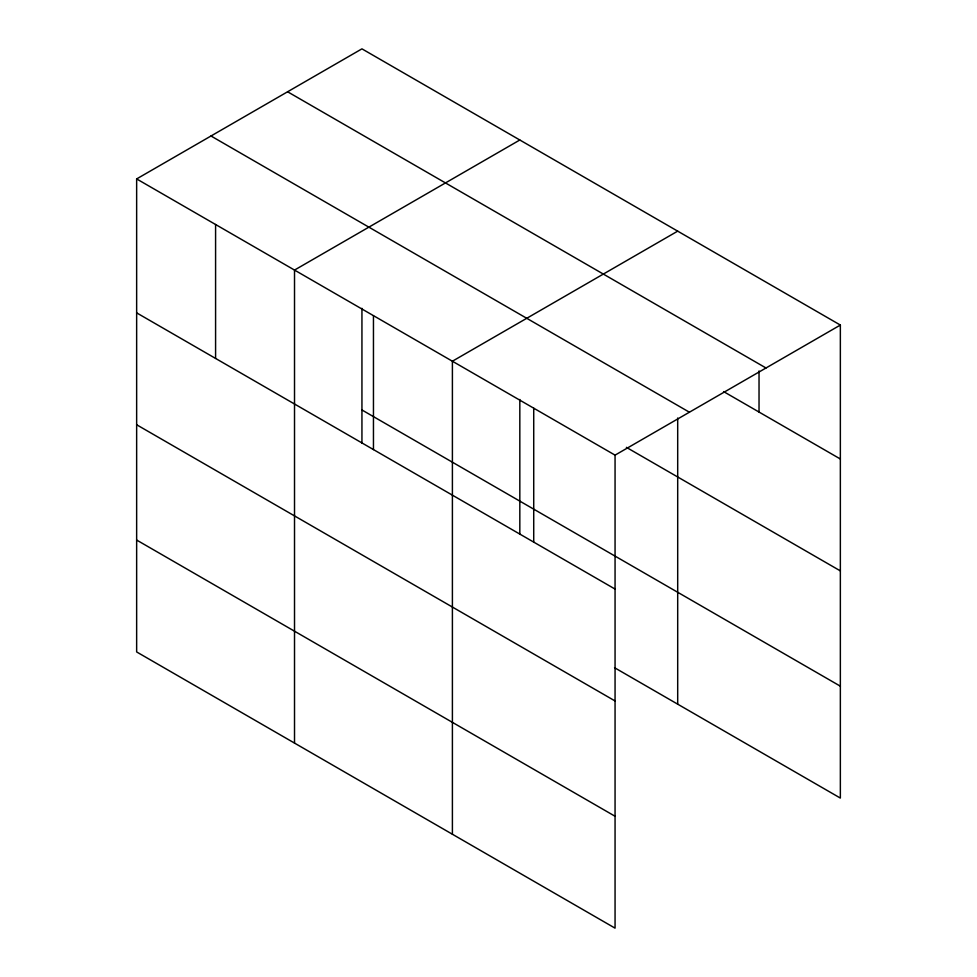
<?xml version="1.0" encoding="UTF-8"?>
<svg xmlns="http://www.w3.org/2000/svg" width="977" height="977" viewBox="0 0 977 977"><rect width="100%" height="100%" fill="white"/><g stroke="black" fill="none" stroke-linecap="round" stroke-linejoin="round"><path stroke-width="1.47" d="M615.058 700.961L615.058 455.135L136.646 178.925L136.646 651.94L615.058 928.15L615.058 700.961L136.646 424.751M614.545 667.706L840.354 798.075L840.354 325.06L361.942 48.85L136.646 178.925M519.825 140.004L294.517 270.079L294.517 743.094M677.696 231.146L452.4 361.221L452.4 834.236M615.058 455.135L840.354 325.06M287.592 91.777L766.005 367.987M723.603 391.594L840.354 458.995M210.995 135.998L689.408 412.209M626.391 447.356L840.354 570.886M361.942 409.974L840.354 686.184M136.646 312.86L615.058 589.07M136.646 540.049L615.058 816.259M759.031 370.942L759.031 412.038M677.696 418.009L677.696 704.161M533.723 408.178L533.723 542.113M519.825 399.483L519.825 534.382M373.458 315.644L373.458 449.579M361.942 308.329L361.942 443.24M215.587 224.502L215.587 358.437"/></g></svg>
